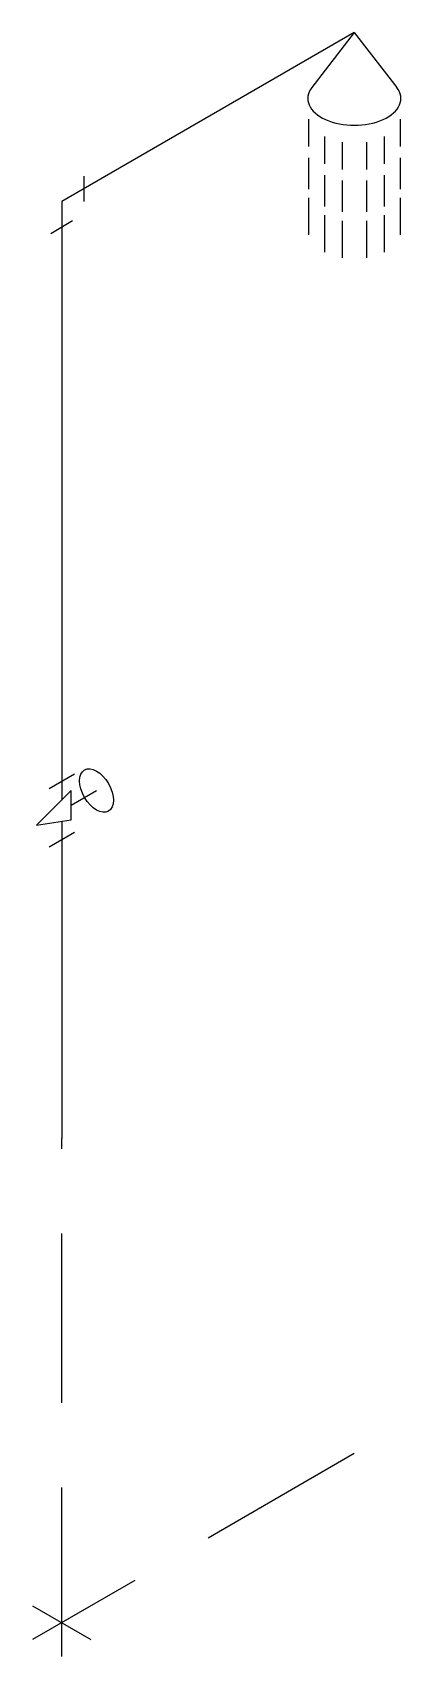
# Model space of a CAD drawing. Header units: millimetres. Extents: x -2848.03 to -2847.47, y 1142.23 to 1144.63.
import ezdxf

# ---------------------------------------------------------------- set-up
doc = ezdxf.new("R2010")
doc.units = ezdxf.units.MM
doc.linetypes.add('HIDDEN', pattern=[0.375, 0.25, -0.125])
doc.layers.add('Hds_iso_símbolos', color=2, linetype='Continuous')
doc.layers.add('Hds_iso_tubos', color=5, linetype='Continuous')

msp = doc.modelspace()

# ---------------------------------------------------------------- linework, layer by layer
at = {"layer": 'Hds_iso_símbolos'}
for p, q in [((-2847.5497, 1144.6332), (-2847.6126, 1144.552)), ((-2847.5497, 1144.6332), (-2847.4868, 1144.552)), ((-2847.6173, 1144.505), (-2847.6173, 1144.4646)), ((-2847.4821, 1144.505), (-2847.4821, 1144.4646)), ((-2847.5939, 1144.4794), (-2847.5939, 1144.4389)), ((-2847.5675, 1144.4712), (-2847.5675, 1144.4307)), ((-2847.5319, 1144.4712), (-2847.5319, 1144.4307)), ((-2847.5055, 1144.4794), (-2847.5055, 1144.4389)), ((-2847.6173, 1144.448), (-2847.6173, 1144.4018)), ((-2847.4821, 1144.448), (-2847.4821, 1144.4018)), ((-2847.9502, 1144.4207), (-2847.9502, 1144.3832)), ((-2847.5939, 1144.4224), (-2847.5939, 1144.3762)), ((-2847.5055, 1144.4224), (-2847.5055, 1144.3762)), ((-2847.5675, 1144.4142), (-2847.5675, 1144.368)), ((-2847.5319, 1144.4142), (-2847.5319, 1144.368)), ((-2847.6173, 1144.3886), (-2847.6173, 1144.3341)), ((-2847.4821, 1144.3886), (-2847.4821, 1144.3341)), ((-2847.9989, 1144.3363), (-2847.9665, 1144.3551)), ((-2847.5939, 1144.363), (-2847.5939, 1144.3085)), ((-2847.5675, 1144.3548), (-2847.5675, 1144.3003)), ((-2847.5319, 1144.3548), (-2847.5319, 1144.3003)), ((-2847.5055, 1144.363), (-2847.5055, 1144.3085)), ((-2847.964, 1143.5373), (-2848.0014, 1143.5156)), ((-2848.0202, 1143.4616), (-2847.9687, 1143.5129)), ((-2847.9687, 1143.4697), (-2847.9687, 1143.5129)), ((-2847.9687, 1143.4913), (-2847.9312, 1143.5129)), ((-2848.0202, 1143.4616), (-2847.9687, 1143.4697)), ((-2847.964, 1143.4507), (-2848.0014, 1143.4291))]:
    msp.add_line(p, q, dxfattribs=at)
at = {"layer": 'Hds_iso_símbolos', "color": 1, "linetype": 'HIDDEN'}
for p, q in [((-2847.9827, 1142.2332), (-2847.9827, 1142.9989)), ((-2847.5497, 1142.5332), (-2848.026, 1142.2582)), ((-2848.026, 1142.3082), (-2847.9394, 1142.2582)), ((-2847.9394, 1142.3082), (-2848.026, 1142.2582))]:
    msp.add_line(p, q, dxfattribs=at)
at = {"layer": 'Hds_iso_símbolos'}
msp.add_ellipse((-2847.5497, 1144.5358), major_axis=(-0.0689, 0), ratio=0.57735, start_param=5.862651, end_param=9.845312, dxfattribs=at)
at = {"layer": 'Hds_iso_símbolos', "color": 2, "linetype": 'Continuous'}
msp.add_ellipse((-2847.9312, 1143.5129), major_axis=(0.0177, -0.0306), ratio=0.57735, dxfattribs=at)
at = {"layer": 'Hds_iso_tubos', "linetype": 'Continuous'}
for p, q in [((-2847.5497, 1144.6332), (-2847.9827, 1144.3832)), ((-2847.9827, 1144.3832), (-2847.9827, 1143.4989)), ((-2847.9827, 1143.4675), (-2847.9827, 1142.9989))]:
    msp.add_line(p, q, dxfattribs=at)

doc.saveas('drawing.dxf')
